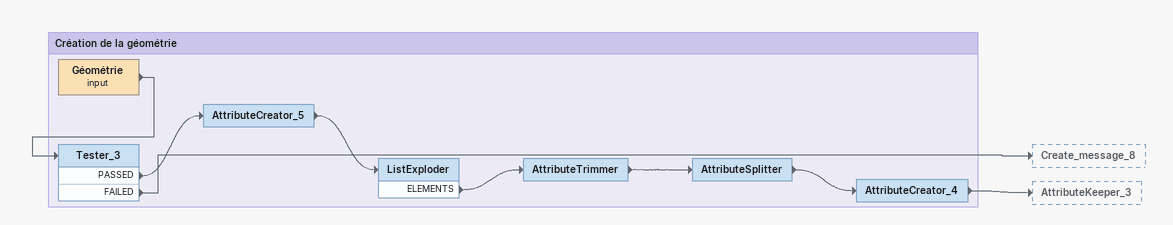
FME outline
Bookmark: Création de la géométrie
Géométrie (input)
    -> Tester_3
Tester_3
    PASSED -> AttributeCreator_5
    FAILED -> Create_message_8
AttributeCreator_5
    -> ListExploder
ListExploder
    ELEMENTS -> AttributeTrimmer
AttributeTrimmer
    -> AttributeSplitter
AttributeSplitter
    -> AttributeCreator_4
AttributeCreator_4
    -> AttributeKeeper_3
